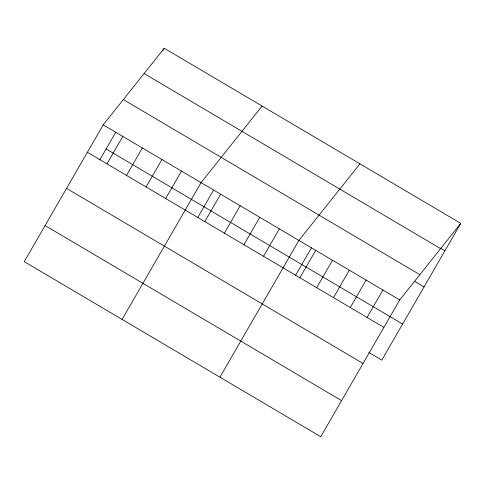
<?xml version="1.0" encoding="UTF-8"?>
<svg xmlns="http://www.w3.org/2000/svg" width="485" height="485" viewBox="0 0 485 485"><rect width="100%" height="100%" fill="white"/><g stroke="black" fill="none" stroke-linecap="round" stroke-linejoin="round"><path stroke-width="0.73" d="M103.22 124.863L24.25 261.639L320.749 436.724L399.719 299.948L460.75 223.361L164.251 48.276L103.22 124.863L399.719 299.948M99.795 159.923L115.739 132.302M162.742 50.889L164.251 48.276M106.955 163.839L122.784 136.418M126.524 175.394L142.354 147.974M146.094 186.955L161.923 159.529M165.658 198.51L181.493 171.084M122.093 319.415L201.063 182.639L262.094 106.057M197.637 217.698L213.588 190.078M204.797 221.621L220.633 194.194M224.367 233.176L240.202 205.749M243.937 244.731L259.772 217.304M263.507 256.286L279.336 228.865M219.941 377.197L298.906 240.421L359.943 163.833M295.48 275.48L311.431 247.853M299.875 277.766L315.711 250.339M316.675 287.684L332.51 260.263M333.48 297.608L349.309 270.181M350.279 307.526L366.114 280.106M367.084 317.451L382.914 290.024M460.75 223.361L381.78 360.137L368.861 352.504M440.392 248.114L444.915 250.787M144.112 73.55L440.61 248.635M123.36 99.589L419.858 274.674M414.39 281.148L424.084 286.871M106.118 148.968L402.617 324.053M87.385 152.284L383.884 327.369M66.548 188.374L363.047 363.459M45.087 225.549L341.586 400.634"/></g></svg>
